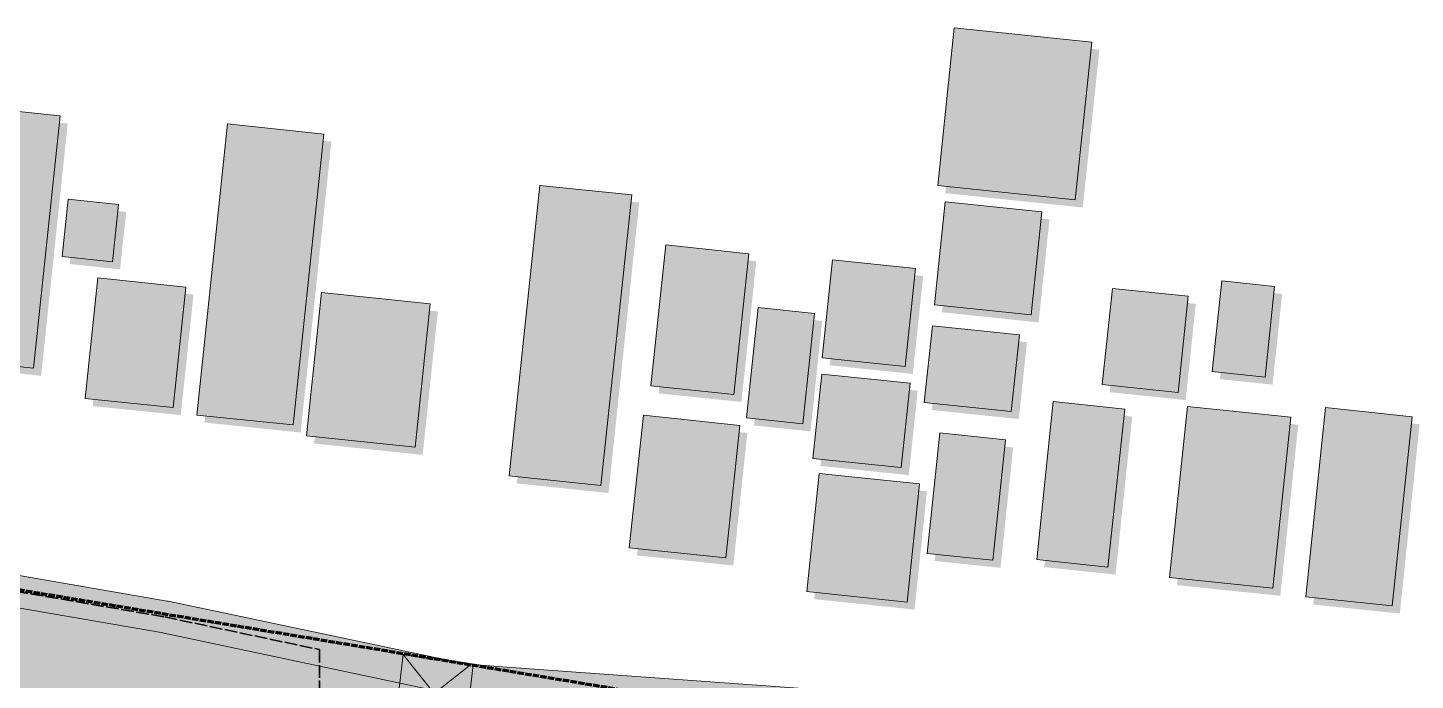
# Model space of a CAD drawing. Header units: metres. Extents: x 305859 to 307221, y 9155922 to 9156786.
# Drawn here: x 306411 to 306548.9, y 9156529.8 to 9156594.6 of the extents above; entities that cross this region are included whole.
import ezdxf

# ---------------------------------------------------------------- set-up
doc = ezdxf.new("R2010")
doc.units = ezdxf.units.M
doc.linetypes.add('DASHED', pattern=[1.524, 1.27, -0.254])
doc.linetypes.add('DASHED2', pattern=[0.762, 0.635, -0.127])
for name, color, linetype, lineweight, true_color in [('A-ALUR_DISTRIBUSI', 7, 'DASHED', 50, 0x7828a0), ('B-BANGUNAN_PERMUKIMAN', 7, 'Continuous', 13, 0xf0cd8c), ('B-BAYANGAN', 7, 'Continuous', 0, 0x76786c), ('B-DELINEASI', 7, 'DASHED2', 70, 0xc800c8), ('J-PERKERASAN_JALAN', 7, 'Continuous', 9, 0x989896), ('K-BANGUNAN_LUAR_TAPAK', 7, 'Continuous', 9, 0xdedede), ('T-KLASTER_TEMPE_INTI', 7, 'DASHED', 35, 0xd26e14)]:
    doc.layers.add(name, color=color, linetype=linetype, lineweight=lineweight, true_color=true_color)
doc.layers.add('G-PERKERASAN', color=7, linetype='Continuous')

msp = doc.modelspace()

# ---------------------------------------------------------------- hatches: boundary and pattern name
at = {"layer": 'A-ALUR_DISTRIBUSI', "true_color": 0x7828a0}
h = msp.add_hatch(color=195, dxfattribs=at)
h.dxf.hatch_style = 1
h.paths.add_polyline_path([(306412.62, 9156537.23), (306412.62, 9156537.23), (306417.01, 9156536.44), (306417.01, 9156536.44), (306417.06, 9156536.43), (306416.81, 9156535.06), (306416.76, 9156535.07), (306412.38, 9156535.85), (306410.91, 9156536.11), (306411.15, 9156537.49), (306412.62, 9156537.23)])
h = msp.add_hatch(color=195, dxfattribs=at)
h.dxf.hatch_style = 1
h.paths.add_polyline_path([(306421.26, 9156535.66), (306421.27, 9156535.66), (306425.38, 9156534.88), (306425.38, 9156534.88), (306425.91, 9156534.78), (306425.65, 9156533.4), (306425.12, 9156533.51), (306421.01, 9156534.28), (306419.76, 9156534.51), (306420.01, 9156535.89), (306421.26, 9156535.66)])
h = msp.add_hatch(color=195, dxfattribs=at)
h.dxf.hatch_style = 1
h.paths.add_polyline_path([(306429.36, 9156534.11), (306429.36, 9156534.11), (306433.19, 9156533.35), (306433.2, 9156533.35), (306434.75, 9156533.03), (306434.47, 9156531.66), (306432.92, 9156531.98), (306429.09, 9156532.74), (306428.59, 9156532.83), (306428.86, 9156534.21), (306429.36, 9156534.11)])
h = msp.add_hatch(color=195, dxfattribs=at)
h.dxf.hatch_style = 1
h.paths.add_polyline_path([(306440.46, 9156531.84), (306443.56, 9156531.19), (306443.27, 9156529.82), (306440.17, 9156530.47), (306437.4, 9156531.05), (306437.69, 9156532.42), (306440.46, 9156531.84)])
h = msp.add_hatch(color=195, dxfattribs=at)
h.dxf.hatch_style = 1
h.paths.add_polyline_path([(306448.47, 9156530.15), (306450.26, 9156529.78), (306451.6, 9156529.5), (306452.37, 9156529.34), (306452.08, 9156527.97), (306451.31, 9156528.13), (306449.97, 9156528.41), (306448.19, 9156528.78), (306446.21, 9156529.2), (306446.5, 9156530.57), (306448.47, 9156530.15)])
h = msp.add_hatch(color=195, dxfattribs=at)
h.dxf.hatch_style = 1
h.paths.add_polyline_path([(306460.17, 9156527.78), (306455.54, 9156526.08), (306455.82, 9156530.12)])
at = {"layer": 'B-BANGUNAN_PERMUKIMAN', "true_color": 0xef9467}
h = msp.add_hatch(color=21, dxfattribs=at)
h.dxf.hatch_style = 1
h.paths.add_polyline_path([(306451.38, 9156528.46), (306450.61, 9156521.89), (306446.71, 9156518.81), (306448.3, 9156532.36), (306451.38, 9156528.46)])
at = {"layer": 'B-BANGUNAN_PERMUKIMAN', "true_color": 0xe89165}
h = msp.add_hatch(color=33, dxfattribs=at)
h.dxf.hatch_style = 1
h.paths.add_polyline_path([(306451.38, 9156528.46), (306448.3, 9156532.36), (306448.3, 9156532.36), (306450.34, 9156532.12), (306455.03, 9156531.34), (306451.38, 9156528.46)])
at = {"layer": 'B-BANGUNAN_PERMUKIMAN', "true_color": 0xb97350}
h = msp.add_hatch(color=23, dxfattribs=at)
h.dxf.hatch_style = 1
h.paths.add_polyline_path([(306453.7, 9156517.99), (306450.61, 9156521.89), (306451.38, 9156528.46), (306455.03, 9156531.34), (306455.26, 9156531.31), (306453.7, 9156517.99)])
at = {"layer": 'B-BAYANGAN', "true_color": 0x76786c}
h = msp.add_hatch(color=8, dxfattribs=at)
h.dxf.hatch_style = 1
h.paths.add_polyline_path([(306503.81, 9156593.86), (306517.49, 9156592.43), (306515.84, 9156576.75), (306502.17, 9156578.18), (306503.81, 9156593.86)])
h = msp.add_hatch(color=8, dxfattribs=at)
h.dxf.hatch_style = 1
h.paths.add_polyline_path([(306407.65, 9156585.87), (306414.97, 9156585.1), (306412.33, 9156560.04), (306405.01, 9156560.81), (306407.65, 9156585.87)])
h = msp.add_hatch(color=8, dxfattribs=at)
h.dxf.hatch_style = 1
h.paths.add_polyline_path([(306431.61, 9156584.3), (306441.17, 9156583.3), (306438.12, 9156554.4), (306428.56, 9156555.39), (306431.61, 9156584.3)])
h = msp.add_hatch(color=8, dxfattribs=at)
h.dxf.hatch_style = 1
h.paths.add_polyline_path([(306462.63, 9156578.2), (306471.76, 9156577.25), (306468.71, 9156548.39), (306459.59, 9156549.34), (306462.63, 9156578.2)])
h = msp.add_hatch(color=8, dxfattribs=at)
h.dxf.hatch_style = 1
h.paths.add_polyline_path([(306415.77, 9156576.83), (306420.78, 9156576.31), (306420.17, 9156570.61), (306415.17, 9156571.14), (306415.77, 9156576.83)])
h = msp.add_hatch(color=8, dxfattribs=at)
h.dxf.hatch_style = 1
h.paths.add_polyline_path([(306511.45, 9156565.34), (306501.84, 9156566.35), (306502.92, 9156576.58), (306512.53, 9156575.58), (306511.45, 9156565.34)])
h = msp.add_hatch(color=8, dxfattribs=at)
h.dxf.hatch_style = 1
h.paths.add_polyline_path([(306475.15, 9156572.28), (306483.39, 9156571.41), (306481.92, 9156557.44), (306473.68, 9156558.29), (306475.15, 9156572.28)])
h = msp.add_hatch(color=8, dxfattribs=at)
h.dxf.hatch_style = 1
h.paths.add_polyline_path([(306491.71, 9156570.81), (306499.98, 9156569.94), (306498.95, 9156560.22), (306490.69, 9156561.08), (306491.71, 9156570.81)])
h = msp.add_hatch(color=8, dxfattribs=at)
h.dxf.hatch_style = 1
h.paths.add_polyline_path([(306418.71, 9156569.02), (306427.47, 9156568.1), (306426.2, 9156556.13), (306417.45, 9156557.03), (306418.71, 9156569.02)])
h = msp.add_hatch(color=8, dxfattribs=at)
h.dxf.hatch_style = 1
h.paths.add_polyline_path([(306519.53, 9156567.97), (306527.07, 9156567.19), (306526.06, 9156557.62), (306518.52, 9156558.41), (306519.53, 9156567.97)])
h = msp.add_hatch(color=8, dxfattribs=at)
h.dxf.hatch_style = 1
h.paths.add_polyline_path([(306534.7, 9156559.16), (306529.46, 9156559.7), (306530.42, 9156568.72), (306535.65, 9156568.17), (306534.7, 9156559.16)])
h = msp.add_hatch(color=8, dxfattribs=at)
h.dxf.hatch_style = 1
h.paths.add_polyline_path([(306440.94, 9156567.56), (306451.75, 9156566.44), (306450.24, 9156552.18), (306439.44, 9156553.31), (306440.94, 9156567.56)])
h = msp.add_hatch(color=8, dxfattribs=at)
h.dxf.hatch_style = 1
h.paths.add_polyline_path([(306484.33, 9156566.07), (306489.94, 9156565.49), (306488.78, 9156554.51), (306483.17, 9156555.1), (306484.33, 9156566.07)])
h = msp.add_hatch(color=8, dxfattribs=at)
h.dxf.hatch_style = 1
h.paths.add_polyline_path([(306501.65, 9156564.26), (306510.29, 9156563.37), (306509.48, 9156555.74), (306500.84, 9156556.64), (306501.65, 9156564.26)])
h = msp.add_hatch(color=8, dxfattribs=at)
h.dxf.hatch_style = 1
h.paths.add_polyline_path([(306490.65, 9156559.46), (306499.43, 9156558.55), (306498.55, 9156550.17), (306489.76, 9156551.08), (306490.65, 9156559.46)])
h = msp.add_hatch(color=8, dxfattribs=at)
h.dxf.hatch_style = 1
h.paths.add_polyline_path([(306513.66, 9156556.73), (306520.75, 9156555.98), (306519.09, 9156540.29), (306512.01, 9156541.03), (306513.66, 9156556.73)])
h = msp.add_hatch(color=8, dxfattribs=at)
h.dxf.hatch_style = 1
h.paths.add_polyline_path([(306472.92, 9156555.36), (306482.5, 9156554.35), (306481.11, 9156541.19), (306471.52, 9156542.19), (306472.92, 9156555.36)])
h = msp.add_hatch(color=8, dxfattribs=at)
h.dxf.hatch_style = 1
h.paths.add_polyline_path([(306526.98, 9156556.24), (306537.25, 9156555.17), (306535.47, 9156538.18), (306525.19, 9156539.24), (306526.98, 9156556.24)])
h = msp.add_hatch(color=8, dxfattribs=at)
h.dxf.hatch_style = 1
h.paths.add_polyline_path([(306540.72, 9156556.12), (306549.31, 9156555.22), (306547.34, 9156536.42), (306538.74, 9156537.32), (306540.72, 9156556.12)])
h = msp.add_hatch(color=8, dxfattribs=at)
h.dxf.hatch_style = 1
h.paths.add_polyline_path([(306502.39, 9156553.61), (306508.92, 9156552.92), (306507.66, 9156540.96), (306501.12, 9156541.64), (306502.39, 9156553.61)])
h = msp.add_hatch(color=8, dxfattribs=at)
h.dxf.hatch_style = 1
h.paths.add_polyline_path([(306490.4, 9156549.59), (306500.35, 9156548.55), (306499.12, 9156536.81), (306489.15, 9156537.85), (306490.4, 9156549.59)])
h = msp.add_hatch(color=8, dxfattribs=at)
h.dxf.hatch_style = 1
h.paths.add_polyline_path([(306456.01, 9156530.56), (306454.45, 9156517.24), (306447.46, 9156518.06), (306449.05, 9156531.61), (306451.09, 9156531.37), (306456.01, 9156530.56)])
at = {"layer": 'G-PERKERASAN', "true_color": 0xe0ded9}
h = msp.add_hatch(color=254, dxfattribs=at)
h.dxf.hatch_style = 1
h.paths.add_polyline_path([(306214.82, 9156364.84), (306222.7, 9156364.48), (306235.72, 9156363.88), (306237.28, 9156384.64), (306252.33, 9156383.6), (306255.7, 9156410.59), (306262.53, 9156410.02), (306265.04, 9156409.81), (306263.23, 9156389.57), (306278.28, 9156387.24), (306277.39, 9156377), (306277.24, 9156375.3), (306288.4, 9156374.26), (306289.59, 9156385.71), (306291.77, 9156406.7), (306306.05, 9156404.88), (306304.23, 9156386.72), (306333.61, 9156380.91), (306333.66, 9156381.23), (306337.44, 9156403.77), (306347.57, 9156464.14), (306314.27, 9156469.95), (306297.28, 9156471.8), (306305.21, 9156522.67), (306276.31, 9156526.95), (306271.41, 9156483.99), (306214.82, 9156490.28), (306214.82, 9156562.71), (306291.75, 9156555.55), (306369.46, 9156545.53), (306448.83, 9156532.37), (306448.83, 9156196.71), (306445.18, 9156193.23), (306439.08, 9156185.1), (306447.73, 9156157.38), (306448.83, 9156141.62), (306393.99, 9156155.2), (306332.73, 9156171.59), (306288.72, 9156190.58), (306246.01, 9156220.78), (306216.24, 9156242.78), (306214.82, 9156244.07), (306214.82, 9156364.84)])
h = msp.add_hatch(color=254, dxfattribs=at)
h.dxf.hatch_style = 1
h.paths.add_polyline_path([(306908.99, 9156199.22), (306871.95, 9156198.02), (306868.84, 9156144.14), (306843.97, 9156139.65), (306613.97, 9156113.41), (306520.72, 9156109.95), (306448.83, 9156118.11), (306448.83, 9156123.17), (306477.16, 9156118.52), (306520.15, 9156115.68), (306566.87, 9156115.26), (306613.83, 9156118.7), (306780.38, 9156142.22), (306834.18, 9156150.61), (306834.21, 9156150.61), (306834.24, 9156150.62), (306836.67, 9156150.94), (306832.65, 9156160.25), (306794.32, 9156155.54), (306785.07, 9156153.87), (306754.67, 9156148.38), (306749.09, 9156147.37), (306735.94, 9156145.42), (306694.11, 9156139.2), (306682.57, 9156137.44), (306647.05, 9156132), (306596.42, 9156127.4), (306534.3, 9156127.4), (306532.49, 9156127.58), (306527.34, 9156128.11), (306527.76, 9156145.94), (306529.8, 9156231.68), (306512.26, 9156228.1), (306472.74, 9156232.05), (306466.17, 9156213.24), (306448.83, 9156196.71), (306448.83, 9156532.37), (306504.83, 9156523.08), (306572.18, 9156510.31), (306677.17, 9156490.28), (306781.81, 9156471.97), (306833.43, 9156467.31), (306884.35, 9156462.71), (306888.87, 9156462.3), (306908.99, 9156460.23), (306908.99, 9156405.14), (306880.74, 9156410.37), (306872.19, 9156289.96), (306880.06, 9156289.5), (306887.26, 9156399.08), (306908.99, 9156395.95), (306908.99, 9156283.2), (306908.99, 9156208.94), (306891.75, 9156208.37), (306886.18, 9156208.19), (306882.1, 9156208.06), (306881.64, 9156222), (306879.91, 9156222), (306879.79, 9156200), (306885.63, 9156200.3), (306885.6, 9156199.86), (306906.63, 9156201.39), (306908.7, 9156201.5), (306908.99, 9156201.54), (306908.99, 9156199.22)])
at = {"layer": 'J-PERKERASAN_JALAN', "true_color": 0xa8a8a6}
h = msp.add_hatch(color=253, dxfattribs=at)
h.dxf.hatch_style = 1
h.paths.add_polyline_path([(306211.34, 9156561.32), (306215.69, 9156561.13), (306215.76, 9156561.13), (306215.8, 9156561.12), (306215.87, 9156561.12), (306305.11, 9156551.21), (306305.21, 9156551.2), (306385.83, 9156544.39), (306385.92, 9156544.38), (306385.97, 9156544.37), (306386.05, 9156544.36), (306424.86, 9156537.66), (306424.9, 9156537.65), (306424.92, 9156537.65), (306424.96, 9156537.64), (306453.19, 9156531.69), (306453.48, 9156531.64), (306455.85, 9156531.32), (306456.07, 9156531.3), (306458.59, 9156531.1), (306458.61, 9156531.1), (306499.53, 9156528.16), (306499.55, 9156528.16), (306503.86, 9156527.79), (306503.93, 9156527.78), (306503.97, 9156527.78), (306504.04, 9156527.77), (306508.38, 9156527.1), (306524.1, 9156524.6), (306524.1, 9156521.36), (306507.9, 9156523.93), (306507.89, 9156523.94), (306503.7, 9156524.58), (306503.43, 9156524.62), (306499.32, 9156524.97), (306499.27, 9156524.97), (306458.38, 9156527.91), (306455.69, 9156528.12), (306455.64, 9156528.12), (306455.6, 9156528.13), (306455.55, 9156528.13), (306452.89, 9156528.49), (306452.81, 9156528.5), (306452.77, 9156528.51), (306452.69, 9156528.52), (306424.38, 9156534.49), (306424.24, 9156534.52), (306390.81, 9156540.29), (306390.29, 9156540.35), (306389.77, 9156540.34), (306389.26, 9156540.26), (306388.76, 9156540.11), (306388.29, 9156539.9), (306387.84, 9156539.64), (306387.44, 9156539.31), (306387.08, 9156538.94), (306386.77, 9156538.53), (306386.52, 9156538.07), (306386.32, 9156537.59), (306386.2, 9156537.09), (306373.1, 9156467.34), (306371.27, 9156457.61), (306371.26, 9156457.54), (306354.05, 9156356.62), (306353.99, 9156356.12), (306354, 9156355.61), (306354.08, 9156355.11), (306354.21, 9156354.63), (306354.41, 9156354.16), (306354.66, 9156353.73), (306354.97, 9156353.33), (306355.32, 9156352.97), (306355.71, 9156352.66), (306356.15, 9156352.4), (306356.61, 9156352.19), (306357.09, 9156352.05), (306357.59, 9156351.97), (306409.63, 9156346.69), (306409.68, 9156346.69), (306409.72, 9156346.68), (306409.77, 9156346.68), (306440.17, 9156341.92), (306440.61, 9156341.88), (306479.91, 9156340.13), (306480.43, 9156340.14), (306480.94, 9156340.22), (306481.44, 9156340.37), (306481.92, 9156340.57), (306482.36, 9156340.84), (306482.77, 9156341.16), (306483.13, 9156341.53), (306483.44, 9156341.95), (306483.69, 9156342.4), (306483.89, 9156342.88), (306484.02, 9156343.38), (306484.08, 9156343.9), (306484.56, 9156352.1), (306486.64, 9156384.64), (306486.66, 9156384.76), (306486.78, 9156384.76), (306489.51, 9156384.58), (306489.64, 9156384.57), (306489.64, 9156384.44), (306487.56, 9156351.94), (306487.56, 9156351.92), (306487.07, 9156343.55), (306487.07, 9156343.04), (306487.14, 9156342.54), (306487.27, 9156342.05), (306487.46, 9156341.58), (306487.71, 9156341.14), (306488.01, 9156340.73), (306488.36, 9156340.36), (306488.76, 9156340.04), (306489.19, 9156339.78), (306489.66, 9156339.57), (306490.14, 9156339.42), (306490.64, 9156339.34), (306492.5, 9156339.14), (306492.54, 9156339.14), (306492.56, 9156339.14), (306492.6, 9156339.13), (306513.24, 9156336.16), (306513.4, 9156336.14), (306524.1, 9156335.05), (306524.1, 9156331.83), (306512.98, 9156332.97), (306512.94, 9156332.97), (306512.92, 9156332.97), (306512.88, 9156332.98), (306498.86, 9156335), (306498.36, 9156335.04), (306497.85, 9156335.01), (306497.35, 9156334.92), (306496.86, 9156334.77), (306496.4, 9156334.56), (306495.97, 9156334.29), (306495.58, 9156333.97), (306495.23, 9156333.61), (306494.93, 9156333.2), (306494.68, 9156332.75), (306494.49, 9156332.28), (306494.36, 9156331.79), (306494.3, 9156331.28), (306494.3, 9156330.78), (306499.49, 9156251.38), (306499.49, 9156251.25), (306499.37, 9156251.24), (306496.64, 9156251.06), (306496.51, 9156251.06), (306496.5, 9156251.18), (306491.17, 9156332.72), (306491.1, 9156333.23), (306490.97, 9156333.72), (306490.78, 9156334.19), (306490.53, 9156334.64), (306490.23, 9156335.05), (306489.88, 9156335.41), (306489.48, 9156335.73), (306489.05, 9156336), (306488.58, 9156336.21), (306488.1, 9156336.36), (306487.59, 9156336.44), (306485.26, 9156336.69), (306485.02, 9156336.7), (306446.09, 9156338.43), (306445.58, 9156338.42), (306445.08, 9156338.35), (306444.6, 9156338.21), (306444.13, 9156338.01), (306443.69, 9156337.76), (306443.29, 9156337.45), (306442.93, 9156337.1), (306442.62, 9156336.7), (306442.36, 9156336.26), (306442.15, 9156335.8), (306442.01, 9156335.31), (306441.93, 9156334.81), (306441.91, 9156334.31), (306442.57, 9156313.41), (306442.58, 9156313.25), (306443.28, 9156303.61), (306443.29, 9156303.57), (306443.29, 9156303.54), (306443.29, 9156303.5), (306443.89, 9156283.07), (306443.88, 9156282.95), (306443.76, 9156282.94), (306441.02, 9156282.86), (306440.9, 9156282.86), (306440.89, 9156282.98), (306440.29, 9156303.31), (306440.28, 9156303.49), (306439.58, 9156313.12), (306439.58, 9156313.16), (306439.58, 9156313.18), (306439.58, 9156313.23), (306438.87, 9156335.59), (306438.83, 9156336.09), (306438.72, 9156336.58), (306438.55, 9156337.05), (306438.32, 9156337.5), (306438.03, 9156337.91), (306437.7, 9156338.29), (306437.32, 9156338.62), (306436.91, 9156338.91), (306436.46, 9156339.13), (306435.98, 9156339.3), (306435.49, 9156339.41), (306409.4, 9156343.49), (306409.18, 9156343.52), (306356.32, 9156348.88), (306355.78, 9156348.9), (306355.25, 9156348.84), (306354.74, 9156348.72), (306354.24, 9156348.53), (306353.77, 9156348.28), (306353.34, 9156347.96), (306352.96, 9156347.59), (306352.62, 9156347.18), (306352.35, 9156346.72), (306352.14, 9156346.23), (306352, 9156345.72), (306341.11, 9156293.6), (306341.08, 9156293.47), (306330.92, 9156235.04), (306330.91, 9156234.98), (306329.59, 9156226.64), (306329.55, 9156226.29), (306329, 9156218.17), (306329, 9156218.15), (306326.61, 9156189.44), (306326.59, 9156189.32), (306326.47, 9156189.32), (306323.74, 9156189.55), (306323.62, 9156189.57), (306323.62, 9156189.69), (306326.01, 9156218.34), (306326.01, 9156218.4), (306326.57, 9156226.69), (306326.58, 9156226.78), (306326.58, 9156226.82), (306326.59, 9156226.91), (306327.95, 9156235.48), (306327.95, 9156235.5), (306338.14, 9156294.06), (306338.15, 9156294.09), (306338.15, 9156294.11), (306338.16, 9156294.14), (306348.92, 9156345.68), (306349, 9156346.2), (306349, 9156346.74), (306348.94, 9156347.26), (306348.8, 9156347.77), (306348.6, 9156348.26), (306348.33, 9156348.72), (306348.01, 9156349.14), (306347.63, 9156349.52), (306347.21, 9156349.84), (306346.75, 9156350.1), (306346.26, 9156350.3), (306345.75, 9156350.43), (306324.83, 9156354.35), (306324.27, 9156354.41), (306279.51, 9156356.34), (306211.34, 9156359.75), (306211.34, 9156362.95), (306279.62, 9156359.54), (306279.65, 9156359.54), (306324.74, 9156357.59), (306324.88, 9156357.58), (306324.96, 9156357.57), (306325.1, 9156357.55), (306346.36, 9156353.57), (306346.89, 9156353.51), (306347.41, 9156353.51), (306347.94, 9156353.59), (306348.45, 9156353.74), (306348.93, 9156353.95), (306349.38, 9156354.22), (306349.8, 9156354.55), (306350.16, 9156354.93), (306350.47, 9156355.36), (306350.73, 9156355.82), (306350.92, 9156356.32), (306351.04, 9156356.83), (306367.35, 9156452.44), (306367.4, 9156452.98), (306367.38, 9156453.51), (306367.29, 9156454.04), (306367.13, 9156454.56), (306366.91, 9156455.04), (306366.62, 9156455.5), (306366.27, 9156455.9), (306365.87, 9156456.26), (306365.43, 9156456.57), (306364.95, 9156456.81), (306364.44, 9156456.98), (306363.91, 9156457.08), (306328.42, 9156461.66), (306307.1, 9156464.45), (306307.09, 9156464.45), (306307.04, 9156464.46), (306243.13, 9156474.3), (306242.61, 9156474.35), (306242.09, 9156474.33), (306241.58, 9156474.24), (306241.09, 9156474.09), (306240.62, 9156473.87), (306240.18, 9156473.6), (306239.78, 9156473.27), (306239.43, 9156472.89), (306239.12, 9156472.47), (306238.88, 9156472.02), (306235.86, 9156465.43), (306235.82, 9156465.33), (306235.72, 9156465.17), (306235.63, 9156465.05), (306235.52, 9156464.93), (306235.38, 9156464.81), (306235.29, 9156464.74), (306234.1, 9156463.92), (306234.01, 9156463.85), (306233.82, 9156463.75), (306233.71, 9156463.7), (306232.24, 9156463.11), (306232.16, 9156463.07), (306232.01, 9156463.03), (306231.88, 9156463), (306231.73, 9156462.98), (306231.64, 9156462.98), (306225.31, 9156462.78), (306225.17, 9156462.78), (306225.11, 9156462.78), (306224.98, 9156462.79), (306217.29, 9156463.55), (306217.19, 9156463.57), (306217.13, 9156463.57), (306217.03, 9156463.59), (306211.34, 9156464.79), (306211.34, 9156467.86), (306217.4, 9156466.58), (306217.83, 9156466.51), (306224.98, 9156465.8), (306225.5, 9156465.78), (306230.35, 9156465.94), (306230.91, 9156465.99), (306231.44, 9156466.13), (306231.96, 9156466.33), (306232.44, 9156466.6), (306232.88, 9156466.94), (306233.27, 9156467.34), (306233.6, 9156467.78), (306233.86, 9156468.27), (306237.16, 9156475.47), (306237.21, 9156475.56), (306237.3, 9156475.71), (306237.39, 9156475.84), (306237.49, 9156475.95), (306237.6, 9156476.05), (306237.74, 9156476.16), (306237.83, 9156476.21), (306239.17, 9156477), (306239.25, 9156477.04), (306239.39, 9156477.11), (306239.52, 9156477.15), (306239.67, 9156477.2), (306239.76, 9156477.21), (306241.46, 9156477.5), (306241.56, 9156477.52), (306241.75, 9156477.53), (306241.94, 9156477.52), (306242.04, 9156477.51), (306307.45, 9156467.43), (306307.54, 9156467.41), (306328.79, 9156464.63), (306328.8, 9156464.63), (306364.83, 9156459.99), (306365.33, 9156459.96), (306365.84, 9156459.99), (306366.33, 9156460.08), (306366.81, 9156460.24), (306367.27, 9156460.45), (306367.69, 9156460.72), (306368.08, 9156461.04), (306368.42, 9156461.41), (306368.72, 9156461.82), (306368.96, 9156462.26), (306369.15, 9156462.73), (306369.27, 9156463.22), (306370.15, 9156467.89), (306383.12, 9156536.99), (306383.19, 9156537.5), (306383.18, 9156538.01), (306383.11, 9156538.52), (306382.98, 9156539.02), (306382.78, 9156539.49), (306382.52, 9156539.94), (306382.21, 9156540.35), (306381.85, 9156540.71), (306381.45, 9156541.03), (306381, 9156541.29), (306380.53, 9156541.49), (306380.04, 9156541.63), (306379.53, 9156541.71), (306304.88, 9156548.01), (306304.86, 9156548.01), (306304.84, 9156548.02), (306304.81, 9156548.02), (306215.67, 9156557.92), (306215.4, 9156557.94), (306211.34, 9156558.12), (306211.34, 9156561.32)])
at = {"layer": 'K-BANGUNAN_LUAR_TAPAK', "true_color": 0xececea}
h = msp.add_hatch(color=7, dxfattribs=at)
h.dxf.hatch_style = 1
h.paths.add_polyline_path([(306503.06, 9156594.61), (306516.74, 9156593.18), (306515.09, 9156577.5), (306501.42, 9156578.93), (306503.06, 9156594.61)])
h = msp.add_hatch(color=7, dxfattribs=at)
h.dxf.hatch_style = 1
h.paths.add_polyline_path([(306406.9, 9156586.62), (306414.22, 9156585.85), (306411.58, 9156560.79), (306404.26, 9156561.56), (306406.9, 9156586.62)])
h = msp.add_hatch(color=7, dxfattribs=at)
h.dxf.hatch_style = 1
h.paths.add_polyline_path([(306430.86, 9156585.05), (306440.42, 9156584.05), (306437.37, 9156555.15), (306427.81, 9156556.14), (306430.86, 9156585.05)])
h = msp.add_hatch(color=7, dxfattribs=at)
h.dxf.hatch_style = 1
h.paths.add_polyline_path([(306461.88, 9156578.95), (306471.01, 9156578), (306467.96, 9156549.14), (306458.84, 9156550.09), (306461.88, 9156578.95)])
h = msp.add_hatch(color=7, dxfattribs=at)
h.dxf.hatch_style = 1
h.paths.add_polyline_path([(306415.02, 9156577.58), (306420.03, 9156577.06), (306419.42, 9156571.36), (306414.42, 9156571.89), (306415.02, 9156577.58)])
h = msp.add_hatch(color=7, dxfattribs=at)
h.dxf.hatch_style = 1
h.paths.add_polyline_path([(306510.7, 9156566.09), (306501.09, 9156567.1), (306502.17, 9156577.33), (306511.78, 9156576.33), (306510.7, 9156566.09)])
h = msp.add_hatch(color=7, dxfattribs=at)
h.dxf.hatch_style = 1
h.paths.add_polyline_path([(306474.4, 9156573.03), (306482.64, 9156572.16), (306481.17, 9156558.19), (306472.93, 9156559.04), (306474.4, 9156573.03)])
h = msp.add_hatch(color=7, dxfattribs=at)
h.dxf.hatch_style = 1
h.paths.add_polyline_path([(306490.96, 9156571.56), (306499.23, 9156570.69), (306498.2, 9156560.97), (306489.94, 9156561.83), (306490.96, 9156571.56)])
h = msp.add_hatch(color=7, dxfattribs=at)
h.dxf.hatch_style = 1
h.paths.add_polyline_path([(306417.96, 9156569.77), (306426.72, 9156568.85), (306425.45, 9156556.88), (306416.7, 9156557.78), (306417.96, 9156569.77)])
h = msp.add_hatch(color=7, dxfattribs=at)
h.dxf.hatch_style = 1
h.paths.add_polyline_path([(306533.95, 9156559.91), (306528.71, 9156560.45), (306529.67, 9156569.47), (306534.9, 9156568.92), (306533.95, 9156559.91)])
h = msp.add_hatch(color=7, dxfattribs=at)
h.dxf.hatch_style = 1
h.paths.add_polyline_path([(306440.19, 9156568.31), (306451, 9156567.19), (306449.49, 9156552.93), (306438.69, 9156554.06), (306440.19, 9156568.31)])
h = msp.add_hatch(color=7, dxfattribs=at)
h.dxf.hatch_style = 1
h.paths.add_polyline_path([(306518.78, 9156568.72), (306526.32, 9156567.94), (306525.31, 9156558.37), (306517.77, 9156559.16), (306518.78, 9156568.72)])
h = msp.add_hatch(color=7, dxfattribs=at)
h.dxf.hatch_style = 1
h.paths.add_polyline_path([(306483.58, 9156566.82), (306489.19, 9156566.24), (306488.03, 9156555.26), (306482.42, 9156555.85), (306483.58, 9156566.82)])
h = msp.add_hatch(color=7, dxfattribs=at)
h.dxf.hatch_style = 1
h.paths.add_polyline_path([(306500.9, 9156565.01), (306509.54, 9156564.12), (306508.73, 9156556.49), (306500.09, 9156557.39), (306500.9, 9156565.01)])
h = msp.add_hatch(color=7, dxfattribs=at)
h.dxf.hatch_style = 1
h.paths.add_polyline_path([(306489.9, 9156560.21), (306498.68, 9156559.3), (306497.8, 9156550.92), (306489.01, 9156551.83), (306489.9, 9156560.21)])
h = msp.add_hatch(color=7, dxfattribs=at)
h.dxf.hatch_style = 1
h.paths.add_polyline_path([(306512.91, 9156557.48), (306520, 9156556.73), (306518.34, 9156541.04), (306511.26, 9156541.78), (306512.91, 9156557.48)])
h = msp.add_hatch(color=7, dxfattribs=at)
h.dxf.hatch_style = 1
h.paths.add_polyline_path([(306526.23, 9156556.99), (306536.5, 9156555.92), (306534.72, 9156538.93), (306524.44, 9156539.99), (306526.23, 9156556.99)])
h = msp.add_hatch(color=7, dxfattribs=at)
h.dxf.hatch_style = 1
h.paths.add_polyline_path([(306539.97, 9156556.87), (306548.56, 9156555.97), (306546.59, 9156537.17), (306537.99, 9156538.07), (306539.97, 9156556.87)])
h = msp.add_hatch(color=7, dxfattribs=at)
h.dxf.hatch_style = 1
h.paths.add_polyline_path([(306472.17, 9156556.11), (306481.75, 9156555.1), (306480.36, 9156541.94), (306470.77, 9156542.94), (306472.17, 9156556.11)])
h = msp.add_hatch(color=7, dxfattribs=at)
h.dxf.hatch_style = 1
h.paths.add_polyline_path([(306501.64, 9156554.36), (306508.17, 9156553.67), (306506.91, 9156541.71), (306500.37, 9156542.39), (306501.64, 9156554.36)])
h = msp.add_hatch(color=7, dxfattribs=at)
h.dxf.hatch_style = 1
h.paths.add_polyline_path([(306489.65, 9156550.34), (306499.6, 9156549.3), (306498.37, 9156537.56), (306488.4, 9156538.6), (306489.65, 9156550.34)])

# ---------------------------------------------------------------- linework, layer by layer
at = {"layer": 'B-BANGUNAN_PERMUKIMAN', "color": 27, "lineweight": 9, "true_color": 0x744832}
for p in [(306448.3, 9156532.36), (306455.03, 9156531.34)]:
    msp.add_line(p, (306451.38, 9156528.46), dxfattribs=at)
at = {"layer": 'B-BANGUNAN_PERMUKIMAN', "color": 27, "lineweight": 13, "true_color": 0x744832}
msp.add_lwpolyline([(306455.26, 9156531.31), (306453.7, 9156517.99), (306446.71, 9156518.81), (306448.3, 9156532.36), (306450.34, 9156532.12), (306455.26, 9156531.31)], close=True, dxfattribs=at)
at = {"layer": 'B-DELINEASI'}
msp.add_lwpolyline([(306369.46, 9156545.53), (306504.83, 9156523.08), (306572.18, 9156510.31), (306677.17, 9156490.28), (306781.81, 9156471.97), (306888.87, 9156462.3), (307002.84, 9156450.56), (307044.81, 9156445.34), (307040.22, 9156386.79)], dxfattribs=at)
at = {"layer": 'J-PERKERASAN_JALAN', "color": 8, "lineweight": 13, "true_color": 0x787876}
for points in [[(306386.05, 9156544.36), (306424.86, 9156537.66), (306424.9, 9156537.65), (306424.92, 9156537.65), (306424.96, 9156537.64), (306453.19, 9156531.69), (306453.48, 9156531.64), (306455.85, 9156531.32), (306456.07, 9156531.3), (306458.59, 9156531.1), (306458.61, 9156531.1), (306499.53, 9156528.16), (306499.55, 9156528.16), (306503.86, 9156527.79), (306503.93, 9156527.78), (306503.97, 9156527.78), (306504.04, 9156527.77), (306508.38, 9156527.1), (306587.19, 9156514.6)], [(306683.35, 9156488.4), (306622.83, 9156504.4), (306622.57, 9156504.46), (306586.75, 9156511.43), (306586.61, 9156511.45), (306507.9, 9156523.93), (306507.89, 9156523.94), (306503.7, 9156524.58), (306503.43, 9156524.62), (306499.32, 9156524.97), (306499.27, 9156524.97), (306458.38, 9156527.91), (306455.69, 9156528.12), (306455.64, 9156528.12), (306455.6, 9156528.13), (306455.55, 9156528.13), (306452.89, 9156528.49), (306452.81, 9156528.5), (306452.77, 9156528.51), (306452.69, 9156528.52), (306424.38, 9156534.49), (306424.24, 9156534.52), (306390.81, 9156540.29)]]:
    msp.add_lwpolyline(points, dxfattribs=at)
at = {"layer": 'K-BANGUNAN_LUAR_TAPAK', "color": 253, "lineweight": 9, "true_color": 0xb0b0ae}
for points in [[(306503.06, 9156594.61), (306516.74, 9156593.18), (306515.09, 9156577.5), (306501.42, 9156578.93), (306503.06, 9156594.61)], [(306406.9, 9156586.62), (306414.22, 9156585.85), (306411.58, 9156560.79), (306404.26, 9156561.56), (306406.9, 9156586.62)], [(306430.86, 9156585.05), (306440.42, 9156584.05), (306437.37, 9156555.15), (306427.81, 9156556.14), (306430.86, 9156585.05)], [(306461.88, 9156578.95), (306471.01, 9156578), (306467.96, 9156549.14), (306458.84, 9156550.09), (306461.88, 9156578.95)], [(306415.02, 9156577.58), (306420.03, 9156577.06), (306419.42, 9156571.36), (306414.42, 9156571.89), (306415.02, 9156577.58)], [(306510.7, 9156566.09), (306501.09, 9156567.1), (306502.17, 9156577.33), (306511.78, 9156576.33), (306510.7, 9156566.09)], [(306474.4, 9156573.03), (306482.64, 9156572.16), (306481.17, 9156558.19), (306472.93, 9156559.04), (306474.4, 9156573.03)], [(306490.96, 9156571.56), (306499.23, 9156570.69), (306498.2, 9156560.97), (306489.94, 9156561.83), (306490.96, 9156571.56)], [(306417.96, 9156569.77), (306426.72, 9156568.85), (306425.45, 9156556.88), (306416.7, 9156557.78), (306417.96, 9156569.77)], [(306533.95, 9156559.91), (306528.71, 9156560.45), (306529.67, 9156569.47), (306534.9, 9156568.92), (306533.95, 9156559.91)], [(306440.19, 9156568.31), (306451, 9156567.19), (306449.49, 9156552.93), (306438.69, 9156554.06), (306440.19, 9156568.31)], [(306518.78, 9156568.72), (306526.32, 9156567.94), (306525.31, 9156558.37), (306517.77, 9156559.16), (306518.78, 9156568.72)], [(306483.58, 9156566.82), (306489.19, 9156566.24), (306488.03, 9156555.26), (306482.42, 9156555.85), (306483.58, 9156566.82)], [(306500.9, 9156565.01), (306509.54, 9156564.12), (306508.73, 9156556.49), (306500.09, 9156557.39), (306500.9, 9156565.01)], [(306489.9, 9156560.21), (306498.68, 9156559.3), (306497.8, 9156550.92), (306489.01, 9156551.83), (306489.9, 9156560.21)], [(306512.91, 9156557.48), (306520, 9156556.73), (306518.34, 9156541.04), (306511.26, 9156541.78), (306512.91, 9156557.48)], [(306526.23, 9156556.99), (306536.5, 9156555.92), (306534.72, 9156538.93), (306524.44, 9156539.99), (306526.23, 9156556.99)], [(306539.97, 9156556.87), (306548.56, 9156555.97), (306546.59, 9156537.17), (306537.99, 9156538.07), (306539.97, 9156556.87)], [(306472.17, 9156556.11), (306481.75, 9156555.1), (306480.36, 9156541.94), (306470.77, 9156542.94), (306472.17, 9156556.11)], [(306501.64, 9156554.36), (306508.17, 9156553.67), (306506.91, 9156541.71), (306500.37, 9156542.39), (306501.64, 9156554.36)], [(306489.65, 9156550.34), (306499.6, 9156549.3), (306498.37, 9156537.56), (306488.4, 9156538.6), (306489.65, 9156550.34)]]:
    msp.add_lwpolyline(points, close=True, dxfattribs=at)
at = {"layer": 'T-KLASTER_TEMPE_INTI'}
msp.add_lwpolyline([(306385.74, 9156542.79), (306424.61, 9156536.08), (306424.61, 9156536.08), (306440, 9156532.84), (306440, 9156532.84), (306440, 9156532.83), (306440, 9156380), (306440, 9156380), (306440, 9156380), (306360, 9156380)], dxfattribs=at)

doc.saveas('drawing.dxf')
